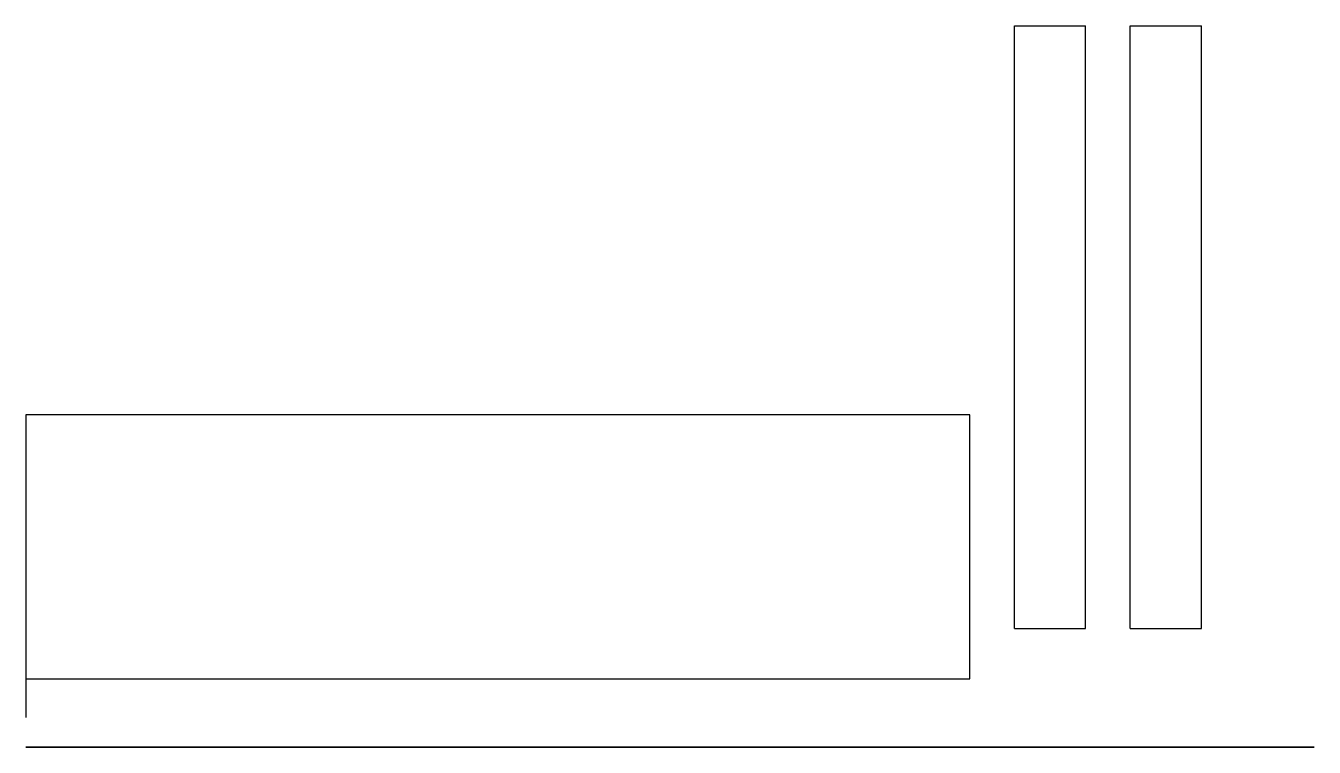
# Model space of a CAD drawing. Header units: millimetres. Extents: x 0 to 217, y -12 to 110.
import ezdxf

# ---------------------------------------------------------------- set-up
doc = ezdxf.new("R2010")
doc.units = ezdxf.units.MM
doc.layers.get('0').update_dxf_attribs({"lineweight": 25})

msp = doc.modelspace()

# ---------------------------------------------------------------- linework, layer by layer
for p, q in [((166.5, 44.5), (166.5, 110)), ((166.5, 110), (178.5, 110)), ((178.5, 44.5), (178.5, 110)), ((178.5, 8.5), (178.5, 108.5)), ((186, 110), (198, 110)), ((186, 108.5), (186, 110)), ((186, 8.5), (186, 108.5)), ((198, 108.5), (198, 110)), ((198, 8.5), (198, 108.5)), ((166.5, 8.5), (166.5, 100)), ((159, 44.5), (0, 44.5)), ((0, 44.5), (0, 0)), ((159, 0), (159, 44.5)), ((166.5, 8.5), (178.5, 8.5)), ((186, 8.5), (198, 8.5)), ((0, 0), (159, 0)), ((0, 0), (0, -6.52)), ((0, -11.5), (217, -11.5)), ((217, -11.5), (0, -11.5))]:
    msp.add_line(p, q)

doc.saveas('drawing.dxf')
